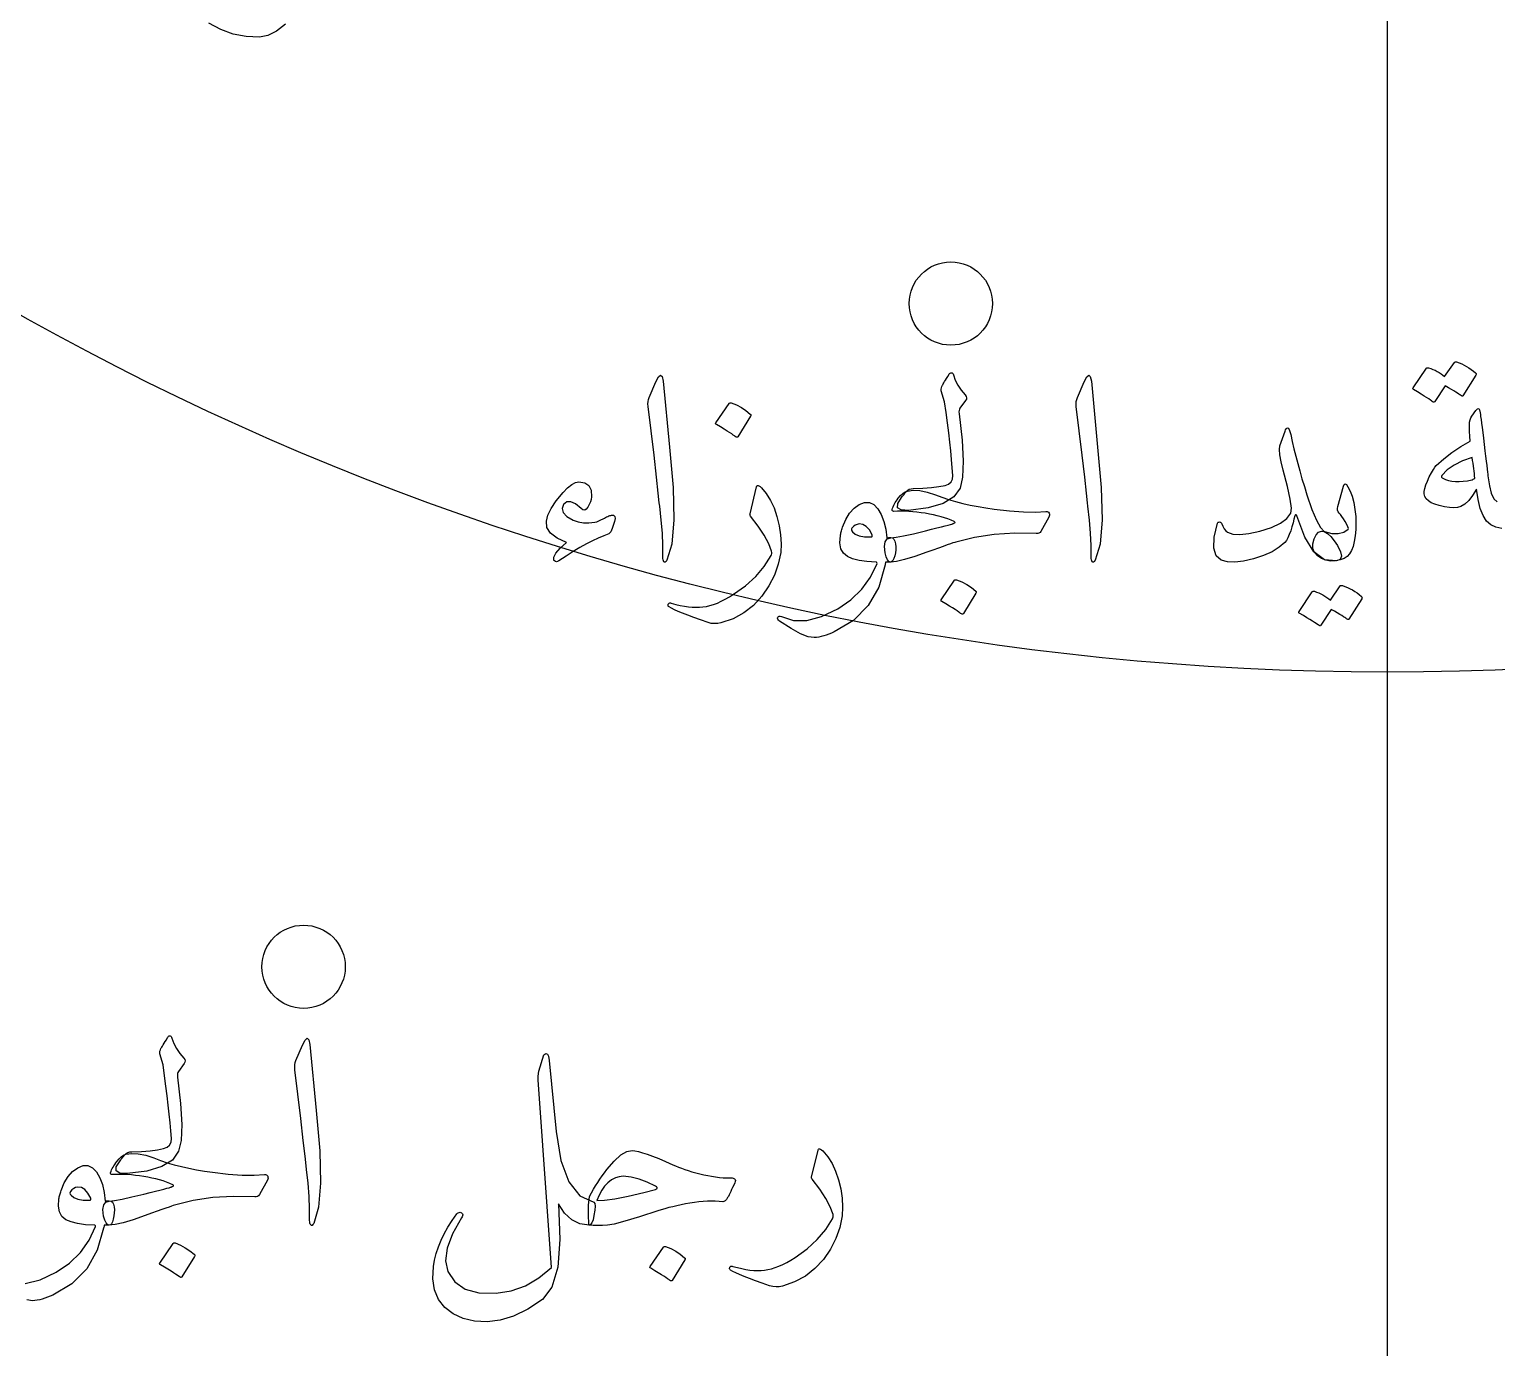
# Model space of a CAD drawing. Header units: millimetres. Extents: x -91 to 91, y -91 to 118.
# Drawn here: x -26.08 to 2.1, y -66.59 to -41.26 of the extents above; entities that cross this region are included whole.
import ezdxf

# ---------------------------------------------------------------- set-up
doc = ezdxf.new("R2010")
doc.units = ezdxf.units.MM
doc.layers.add('ENGRAVE', color=7, linetype='Continuous')
doc.layers.add('TEXT', color=5, linetype='Continuous')

msp = doc.modelspace()

# ---------------------------------------------------------------- linework, layer by layer
at = {"layer": 'ENGRAVE'}
msp.add_lwpolyline([(0, -81.9), (0, 81.9)], dxfattribs=at)
msp.add_lwpolyline([(0, -81.9), (0, 81.9)], dxfattribs=at)
for centre, radius in [((0, 0), 90.5359), ((0, 0), 88.1535), ((0, 0), 83.7291), ((0, 0), 81.9), ((0, 0), 53.6109), ((-8.3852, -46.5308), 0.8), ((-20.8171, -59.2719), 0.8)]:
    msp.add_circle(centre, radius, dxfattribs=at)
at = {"layer": 'TEXT'}
for points in [[(-21.1637, -41.1666), (-21.3381, -41.2971), (-21.5047, -41.3785), (-21.6635, -41.4108), (-21.9203, -41.4017), (-22.1686, -41.3539), (-22.4085, -41.2674), (-22.64, -41.1421)], [(2.1993, -50.8525), (2.0827, -50.828), (1.9849, -50.7802), (1.9058, -50.7092), (1.8392, -50.6049), (1.7843, -50.4676), (1.7411, -50.2975), (1.7094, -50.0943), (1.6365, -50.218), (1.5622, -50.3152), (1.4866, -50.3859), (1.4098, -50.4302), (1.3475, -50.446), (1.2742, -50.4521), (1.1899, -50.4486), (1.0946, -50.4353), (0.9942, -50.4127), (0.9099, -50.3863), (0.8418, -50.3559), (0.7898, -50.3217), (0.7478, -50.2794), (0.7201, -50.2351), (0.7065, -50.189), (0.7071, -50.1408), (0.7191, -50.0808), (0.7394, -50.0143), (0.7682, -49.9413), (0.8053, -49.8619), (0.8466, -49.7821), (0.8828, -49.7185), (0.9138, -49.671), (0.9396, -49.6397), (1.083, -49.5118), (1.2393, -49.3917), (1.4085, -49.2793), (1.5906, -49.1747), (1.5838, -49.0756), (1.579, -48.99), (1.5761, -48.918), (1.5751, -48.8596), (1.578, -48.8105), (1.5867, -48.7666), (1.6013, -48.7278), (1.6216, -48.6942), (1.6991, -48.5857), (1.7295, -48.5535), (1.7534, -48.5496), (1.7708, -48.5741), (1.7818, -48.6271), (1.7853, -48.659), (1.7908, -48.7033), (1.7982, -48.7598), (1.8076, -48.8286), (1.8186, -48.9103), (1.8308, -49.0055), (1.8444, -49.1143), (1.8593, -49.2367), (1.874, -49.357), (1.887, -49.4647), (1.8985, -49.5598), (1.9083, -49.6423), (1.9166, -49.7119), (1.9232, -49.7682), (1.9282, -49.8113), (1.9316, -49.8412), (1.9581, -50.0294), (1.9962, -50.1757), (2.0459, -50.28), (2.1073, -50.3423)], [(-26.1631, -65.3593), (-25.8793, -65.2847), (-25.5677, -65.1358), (-25.3132, -64.9631), (-25.1027, -64.76), (-24.9361, -64.5265), (-24.8134, -64.2627), (-24.8144, -64.2533), (-24.8173, -64.2459), (-24.8221, -64.2404), (-24.8289, -64.2369), (-25.0068, -64.2265), (-25.1583, -64.2059), (-25.2832, -64.1749), (-25.3817, -64.1335), (-25.4579, -64.0696), (-25.5057, -63.9811), (-25.5251, -63.8681), (-25.516, -63.7306), (-25.5131, -63.7123), (-25.5096, -63.6938), (-25.5054, -63.6749), (-25.5005, -63.6556), (-25.495, -63.6358), (-25.4889, -63.615), (-25.4821, -63.5932), (-25.4747, -63.5704), (-25.414, -63.4228), (-25.3404, -63.3005), (-25.2538, -63.2033), (-25.1544, -63.1313), (-25.0527, -63.0919), (-24.9593, -63.0925), (-24.8744, -63.1332), (-24.7979, -63.2139), (-24.7311, -63.3263), (-24.6804, -63.4567), (-24.6458, -63.6053), (-24.6274, -63.7719), (-24.6172, -63.7717), (-24.6074, -63.7712), (-24.5979, -63.7704), (-24.5887, -63.7693), (-24.5794, -63.7682), (-24.5699, -63.7674), (-24.5601, -63.7669), (-24.5499, -63.7667), (-24.515, -63.7742), (-24.4879, -63.7964), (-24.4685, -63.8336), (-24.4569, -63.8856), (-24.4521, -63.9427), (-24.453, -64.0005), (-24.4598, -64.059), (-24.4724, -64.118), (-24.4889, -64.17), (-24.5073, -64.2072), (-24.5276, -64.2294), (-24.5499, -64.2369), (-24.6481, -64.2369), (-24.6487, -64.2462), (-24.6506, -64.2588), (-24.6539, -64.2747), (-24.6584, -64.2937), (-24.6584, -64.2937), (-24.7795, -64.719), (-24.9826, -65.0751), (-25.2677, -65.3622), (-25.6349, -65.5802), (-25.6862, -65.6023), (-25.7369, -65.6221), (-25.7869, -65.6397), (-25.8363, -65.6551), (-25.8848, -65.6678), (-25.9319, -65.6777), (-25.9778, -65.6846), (-26.0223, -65.6886), (-26.1334, -65.6728)]]:
    msp.add_lwpolyline(points, dxfattribs=at)
for points in [[(-14.0502, -48.0342), (-14.0008, -47.9387), (-13.9611, -47.9051), (-13.9311, -47.9335), (-13.9107, -48.0239), (-13.7919, -49.2897), (-13.7212, -50.0666), (-13.7054, -50.6872), (-13.7444, -51.1516), (-13.8384, -51.4596), (-13.8555, -51.4848), (-13.8707, -51.4984), (-13.8839, -51.5003), (-13.8952, -51.4906), (-13.9043, -51.4754), (-13.9107, -51.4557), (-13.9146, -51.4315), (-13.9159, -51.4028), (-13.9159, -51.179), (-13.9262, -50.9417), (-13.9469, -50.6908), (-13.9779, -50.4263), (-13.9847, -50.3572), (-14.005, -50.1706), (-14.0389, -49.8664), (-14.0864, -49.4447), (-14.2001, -48.5096), (-14.2026, -48.4598), (-14.2001, -48.414), (-14.1923, -48.372), (-14.1794, -48.3339)], [(-8.3465, -49.8322), (-8.3579, -49.6836), (-8.3717, -49.5274), (-8.3876, -49.3633), (-8.4059, -49.1915), (-8.4267, -49.0114), (-8.4505, -48.8221), (-8.4771, -48.6239), (-8.5066, -48.4166), (-8.5686, -48.2047), (-8.5693, -48.177), (-8.566, -48.1505), (-8.5589, -48.1253), (-8.548, -48.1014), (-8.5413, -48.0891), (-8.5318, -48.073), (-8.5194, -48.053), (-8.5041, -48.0291), (-8.4861, -48.001), (-8.4659, -47.9684), (-8.4435, -47.9312), (-8.4188, -47.8896), (-8.4101, -47.876), (-8.3994, -47.8663), (-8.3868, -47.8605), (-8.3723, -47.8586), (-8.3604, -47.8612), (-8.3504, -47.8689), (-8.3423, -47.8818), (-8.3361, -47.8999), (-8.3006, -48.0016), (-8.2509, -48.1001), (-8.187, -48.1954), (-8.1088, -48.2874), (-8.0891, -48.3132), (-8.0817, -48.3391), (-8.0865, -48.3649), (-8.1037, -48.3907), (-8.2121, -48.5406), (-8.2209, -48.559), (-8.2264, -48.5832), (-8.2286, -48.6132), (-8.2276, -48.6491), (-8.1702, -49.1547), (-8.1476, -49.5609), (-8.1598, -49.8677), (-8.207, -50.075), (-8.3252, -50.2432), (-8.5299, -50.3708), (-8.8211, -50.4576), (-9.1989, -50.5038), (-9.3391, -50.4961), (-9.4082, -50.4521), (-9.4062, -50.3721), (-9.3333, -50.2558), (-9.3205, -50.2405), (-9.3081, -50.2255), (-9.296, -50.2108), (-9.2842, -50.1964), (-9.2727, -50.1824), (-9.2616, -50.1686), (-9.2508, -50.1552), (-9.2403, -50.1422), (-9.2144, -50.1173), (-9.1834, -50.0995), (-9.1473, -50.0889), (-9.1059, -50.0853), (-8.9206, -50.0795), (-8.7572, -50.0672), (-8.6158, -50.0485), (-8.4963, -50.0233), (-8.4288, -49.9978), (-8.3813, -49.9575), (-8.3539, -49.9022), (-8.3465, -49.8322)], [(-5.8252, -48.0342), (-5.7758, -47.9387), (-5.7361, -47.9051), (-5.7061, -47.9335), (-5.6858, -48.0239), (-5.5669, -49.2897), (-5.4962, -50.0666), (-5.4804, -50.6872), (-5.5195, -51.1516), (-5.6134, -51.4596), (-5.6305, -51.4848), (-5.6457, -51.4984), (-5.659, -51.5003), (-5.6703, -51.4906), (-5.6793, -51.4754), (-5.6858, -51.4557), (-5.6896, -51.4315), (-5.6909, -51.4028), (-5.6909, -51.179), (-5.7013, -50.9417), (-5.7219, -50.6908), (-5.7529, -50.4263), (-5.7597, -50.3572), (-5.78, -50.1706), (-5.8139, -49.8664), (-5.8614, -49.4447), (-5.9751, -48.5096), (-5.9777, -48.4598), (-5.9751, -48.414), (-5.9673, -48.372), (-5.9544, -48.3339)], [(1.2858, -47.6609), (1.2922, -47.6545), (1.3013, -47.6506), (1.3129, -47.6493), (1.3271, -47.6506), (1.378, -47.6697), (1.4272, -47.6907), (1.4748, -47.7136), (1.5209, -47.7384), (1.5656, -47.7656), (1.6093, -47.7953), (1.6521, -47.8276), (1.6939, -47.8624), (1.702, -47.8731), (1.7056, -47.8844), (1.7046, -47.8963), (1.6991, -47.9089), (1.4511, -48.3016), (1.4443, -48.3068), (1.4343, -48.3068), (1.4211, -48.3016), (1.4046, -48.2913), (1.3933, -48.2817), (1.3749, -48.2687), (1.3494, -48.252), (1.3168, -48.2318), (1.2767, -48.2078), (1.229, -48.1795), (1.1734, -48.1471), (1.1101, -48.1104), (0.9138, -48.4152), (0.9048, -48.4246), (0.8931, -48.4269), (0.8789, -48.422), (0.8621, -48.4101), (0.8476, -48.3998), (0.8247, -48.3843), (0.7934, -48.3636), (0.7536, -48.3378), (0.7049, -48.3068), (0.6464, -48.2706), (0.5783, -48.2293), (0.5005, -48.1828), (0.4924, -48.175), (0.4889, -48.1673), (0.4898, -48.1595), (0.4953, -48.1518), (0.7485, -47.7746), (0.7549, -47.7682), (0.764, -47.7643), (0.7756, -47.763), (0.7898, -47.7643), (0.8331, -47.7783), (0.8751, -47.7946), (0.9157, -47.8132), (0.9551, -47.834), (0.9932, -47.8568), (1.03, -47.8812), (1.0656, -47.9072), (1.0998, -47.9348)], [(-12.645, -48.4476), (-12.6385, -48.4411), (-12.6295, -48.4372), (-12.6178, -48.4359), (-12.6036, -48.4372), (-12.5032, -48.4779), (-12.4086, -48.5276), (-12.3198, -48.5864), (-12.2368, -48.6542), (-12.2287, -48.6646), (-12.2252, -48.6749), (-12.2262, -48.6852), (-12.2316, -48.6956), (-12.4745, -49.0882), (-12.4835, -49.0976), (-12.4951, -49.0998), (-12.5093, -49.095), (-12.5261, -49.083), (-12.5407, -49.0727), (-12.5636, -49.0572), (-12.5949, -49.0365), (-12.6346, -49.0107), (-12.6834, -48.9797), (-12.7418, -48.9435), (-12.81, -48.9022), (-12.8878, -48.8557), (-12.8981, -48.848), (-12.9033, -48.8402), (-12.9033, -48.8325), (-12.8981, -48.8247)], [(-1.8574, -49.0469), (-1.8277, -49.1823), (-1.7954, -49.3201), (-1.7605, -49.46), (-1.7231, -49.6023), (-1.683, -49.7474), (-1.6404, -49.8961), (-1.5952, -50.0484), (-1.5474, -50.2042), (-1.4509, -50.4844), (-1.3627, -50.695), (-1.283, -50.8358), (-1.2116, -50.9068), (-1.1493, -50.9491), (-1.0863, -51.0088), (-1.0227, -51.086), (-0.9584, -51.1806), (-0.8977, -51.2978), (-0.881, -51.386), (-0.9081, -51.4451), (-0.9791, -51.4751), (-1.2087, -51.4519), (-1.4118, -51.2994), (-1.5884, -51.0179), (-1.7386, -50.6071), (-1.7418, -50.6004), (-1.7463, -50.5955), (-1.7521, -50.5926), (-1.7592, -50.5916), (-1.7644, -50.5926), (-1.7696, -50.5955), (-1.7747, -50.6004), (-1.7799, -50.6071), (-1.7944, -50.6737), (-1.8122, -50.7441), (-1.8332, -50.8183), (-1.8574, -50.8965), (-1.8839, -50.9704), (-1.9117, -51.0321), (-1.9407, -51.0815), (-1.9711, -51.1186), (-2.0802, -51.2139), (-2.2165, -51.2982), (-2.3799, -51.3715), (-2.5704, -51.4338), (-2.7641, -51.4799), (-2.932, -51.4996), (-3.0741, -51.4929), (-3.1904, -51.4596), (-3.2898, -51.3763), (-3.335, -51.2297), (-3.326, -51.0198), (-3.2627, -50.7466), (-3.2566, -50.7376), (-3.2485, -50.7311), (-3.2385, -50.7273), (-3.2265, -50.726), (-3.2123, -50.7276), (-3.2007, -50.7324), (-3.1916, -50.7405), (-3.1852, -50.7518), (-3.1606, -50.809), (-3.1335, -50.8564), (-3.1038, -50.8942), (-3.0715, -50.9223), (-2.9708, -50.9598), (-2.8339, -50.9688), (-2.6608, -50.9494), (-2.4516, -50.9016), (-2.2284, -50.8299), (-2.055, -50.7492), (-1.9314, -50.6595), (-1.8574, -50.5606), (-1.8451, -50.4605), (-1.8652, -50.2894), (-1.9175, -50.0472), (-2.0021, -49.734), (-2.0428, -49.569), (-2.0667, -49.4356), (-2.0738, -49.3339), (-2.0641, -49.2639), (-1.9659, -48.9849), (-1.9553, -48.9555), (-1.944, -48.9345), (-1.932, -48.9219), (-1.9194, -48.9177), (-1.9039, -48.9258), (-1.8884, -48.95), (-1.8729, -48.9904), (-1.8574, -49.0469)], [(1.6268, -49.4899), (1.4395, -49.5541), (1.2806, -49.6332), (1.1502, -49.7272), (1.0481, -49.836), (1.0413, -49.8509), (1.0417, -49.8644), (1.0491, -49.8767), (1.0636, -49.8877), (1.1176, -49.9108), (1.176, -49.9284), (1.239, -49.9405), (1.3065, -49.9471), (1.3785, -49.9482), (1.455, -49.9439), (1.536, -49.934), (1.6216, -49.9187), (1.6348, -49.9145), (1.6487, -49.9071), (1.6633, -49.8964), (1.6784, -49.8825), (1.6754, -49.8402), (1.6713, -49.796), (1.6663, -49.7498), (1.6604, -49.7017), (1.6534, -49.6516), (1.6455, -49.5997), (1.6366, -49.5457), (1.6268, -49.4899)], [(-14.8872, -50.85), (-14.9011, -50.8855), (-14.9169, -50.9145), (-14.9347, -50.9371), (-14.9544, -50.9533), (-15.053, -50.9908), (-15.1578, -51.036), (-15.2687, -51.0889), (-15.3858, -51.1496), (-15.509, -51.2184), (-15.6383, -51.2956), (-15.7737, -51.3811), (-15.9153, -51.4751), (-15.9399, -51.4867), (-15.9618, -51.4906), (-15.9812, -51.4867), (-15.998, -51.4751), (-16.0025, -51.4703), (-16.0057, -51.4661), (-16.0077, -51.4625), (-16.0083, -51.4596), (-16.0106, -51.4034), (-15.9709, -51.3279), (-15.8892, -51.2329), (-15.7655, -51.1186), (-15.9486, -51.035), (-16.0742, -50.9391), (-16.1423, -50.8309), (-16.153, -50.7105), (-16.1252, -50.5984), (-16.0626, -50.4689), (-15.9651, -50.322), (-15.8327, -50.1577), (-15.7458, -50.0695), (-15.666, -50.0065), (-15.5934, -49.9688), (-15.5278, -49.9562), (-15.4142, -49.9743), (-15.3367, -50.0285), (-15.2954, -50.1189), (-15.2902, -50.2455), (-15.2963, -50.2926), (-15.3096, -50.3411), (-15.3299, -50.3908), (-15.3574, -50.4418), (-15.3867, -50.4802), (-15.4181, -50.4974), (-15.4513, -50.4932), (-15.4865, -50.4676), (-15.5947, -50.3795), (-15.6867, -50.3372), (-15.7626, -50.3407), (-15.8223, -50.3902), (-15.8514, -50.4689), (-15.8301, -50.5451), (-15.7584, -50.6188), (-15.6363, -50.6898), (-15.5427, -50.7253), (-15.4426, -50.7441), (-15.336, -50.746), (-15.223, -50.7311), (-15.1859, -50.7211), (-15.1468, -50.7066), (-15.1058, -50.6875), (-15.0629, -50.664), (-15.0399, -50.6515), (-15.0177, -50.6401), (-14.996, -50.6296), (-14.975, -50.6201), (-14.955, -50.6118), (-14.9363, -50.6052), (-14.9188, -50.6002), (-14.9027, -50.5968), (-14.8623, -50.5984), (-14.8394, -50.6188), (-14.8339, -50.6578), (-14.8459, -50.7156)], [(-12.118, -50.0543), (-12.1151, -50.045), (-12.1115, -50.0375), (-12.1073, -50.0321), (-12.1025, -50.0285), (-12.088, -50.0272), (-12.0702, -50.0337), (-12.0492, -50.0479), (-12.025, -50.0698), (-11.9307, -50.1819), (-11.8493, -50.3114), (-11.7809, -50.4583), (-11.7253, -50.6226), (-11.6821, -50.7996), (-11.6556, -50.974), (-11.6459, -51.1457), (-11.653, -51.3149), (-11.6989, -51.5377), (-11.7744, -51.7515), (-11.8797, -51.9562), (-12.0147, -52.1519), (-12.1761, -52.3292), (-12.3608, -52.4735), (-12.5688, -52.5849), (-12.8, -52.6634), (-12.862, -52.6766), (-12.924, -52.6802), (-12.9859, -52.674), (-13.0479, -52.6582), (-13.1908, -52.6083), (-13.3198, -52.562), (-13.4349, -52.5192), (-13.5362, -52.48), (-13.6232, -52.4443), (-13.6957, -52.4122), (-13.7537, -52.3836), (-13.7971, -52.3586), (-13.8061, -52.3508), (-13.8126, -52.3431), (-13.8165, -52.3353), (-13.8177, -52.3276), (-13.8168, -52.3176), (-13.8139, -52.3082), (-13.809, -52.2995), (-13.8022, -52.2914), (-13.7935, -52.2853), (-13.7829, -52.2824), (-13.7703, -52.2827), (-13.7558, -52.2862), (-13.6673, -52.31), (-13.5827, -52.3295), (-13.5019, -52.3448), (-13.4251, -52.356), (-13.3515, -52.3629), (-13.2804, -52.3657), (-13.212, -52.3642), (-13.1461, -52.3586), (-13.0804, -52.3481), (-13.0124, -52.3321), (-12.9422, -52.3106), (-12.8697, -52.2837), (-12.795, -52.2509), (-12.7179, -52.212), (-12.6387, -52.1669), (-12.5571, -52.1157), (-12.3282, -51.9511), (-12.1322, -51.7722), (-11.9691, -51.5791), (-11.839, -51.3718), (-11.8306, -51.355), (-11.8261, -51.3356), (-11.8254, -51.3137), (-11.8287, -51.2891), (-11.8829, -51.1441), (-11.9682, -50.983), (-12.0844, -50.8057), (-12.2316, -50.6123), (-12.2381, -50.6), (-12.242, -50.5891), (-12.2433, -50.5794), (-12.242, -50.571)], [(-8.6823, -50.2042), (-8.5583, -50.2513), (-8.4291, -50.2946), (-8.2948, -50.334), (-8.1553, -50.3695), (-8.0113, -50.4015), (-7.8634, -50.4302), (-7.7116, -50.4557), (-7.556, -50.478), (-7.2554, -50.5138), (-6.989, -50.5335), (-6.7568, -50.5371), (-6.5589, -50.5245), (-6.5376, -50.5245), (-6.5201, -50.5296), (-6.5066, -50.54), (-6.4969, -50.5555), (-6.4914, -50.5739), (-6.4904, -50.5929), (-6.494, -50.6126), (-6.5021, -50.633), (-6.657, -50.9068), (-6.6722, -50.9288), (-6.6919, -50.943), (-6.7161, -50.9494), (-6.7449, -50.9481), (-7.1572, -50.941), (-7.5521, -50.9662), (-7.9296, -51.0237), (-8.2896, -51.1135), (-8.3097, -51.1188), (-8.3439, -51.1296), (-8.3923, -51.1459), (-8.455, -51.1677), (-8.5318, -51.195), (-8.6229, -51.2278), (-8.7281, -51.266), (-8.8476, -51.3098), (-9.0791, -51.3912), (-9.2726, -51.4493), (-9.4279, -51.4841), (-9.5451, -51.4958), (-9.5748, -51.4848), (-9.6019, -51.4519), (-9.6265, -51.397), (-9.6484, -51.3201), (-9.661, -51.1955), (-9.6471, -51.1057), (-9.6068, -51.0508), (-9.5399, -51.0308), (-9.4382, -51.0205), (-9.2932, -50.9946), (-9.105, -50.9533), (-8.8735, -50.8965), (-8.7567, -50.8672), (-8.6545, -50.8416), (-8.5669, -50.8195), (-8.4937, -50.8009), (-8.4354, -50.7859), (-8.3923, -50.7744), (-8.3644, -50.7665), (-8.3516, -50.7621), (-8.3468, -50.7597), (-8.3426, -50.7576), (-8.339, -50.7558), (-8.3361, -50.7544), (-8.3336, -50.7533), (-8.331, -50.7524), (-8.3284, -50.752), (-8.3258, -50.7518), (-8.31, -50.7441), (-8.3039, -50.7363), (-8.3074, -50.7286), (-8.3206, -50.7208), (-8.3791, -50.6935), (-8.4408, -50.6685), (-8.5057, -50.6457), (-8.5738, -50.6252), (-8.6452, -50.6067), (-8.7198, -50.5897), (-8.7976, -50.5744), (-8.8786, -50.5606), (-8.9582, -50.5487), (-9.0368, -50.5387), (-9.1145, -50.5306), (-9.1912, -50.5245), (-9.2663, -50.5206), (-9.3391, -50.5193), (-9.4096, -50.5206), (-9.4779, -50.5245), (-9.4957, -50.5222), (-9.5076, -50.5154), (-9.5138, -50.5041), (-9.5141, -50.4883), (-9.5054, -50.4602), (-9.4947, -50.4328), (-9.4821, -50.406), (-9.4676, -50.3798), (-9.4515, -50.3537), (-9.434, -50.3269), (-9.4153, -50.2994), (-9.3953, -50.2713), (-9.3514, -50.218), (-9.3074, -50.177), (-9.2635, -50.1483), (-9.2196, -50.1318), (-9.1085, -50.117), (-8.9819, -50.1241), (-8.8399, -50.1531), (-8.6823, -50.2042)], [(-0.8138, -50.7156), (-0.8441, -50.6649), (-0.8732, -50.6214), (-0.901, -50.5849), (-0.9275, -50.5555), (-0.9465, -50.5303), (-0.9572, -50.5012), (-0.9594, -50.4683), (-0.9533, -50.4315), (-0.8448, -50.0388), (-0.8296, -50.0046), (-0.8099, -49.9949), (-0.7857, -50.0098), (-0.757, -50.0492), (-0.7137, -50.1328), (-0.6769, -50.2339), (-0.6465, -50.3524), (-0.6226, -50.4883), (-0.6087, -50.6188), (-0.6033, -50.7466), (-0.6062, -50.8719), (-0.6175, -50.9946), (-0.6359, -51.1015), (-0.6601, -51.1948), (-0.6901, -51.2746), (-0.726, -51.3408), (-0.7702, -51.3899), (-0.8306, -51.4286), (-0.9071, -51.457), (-0.9998, -51.4751), (-1.0947, -51.4787), (-1.1832, -51.4635), (-1.2652, -51.4296), (-1.3408, -51.3769), (-1.3992, -51.3101), (-1.4299, -51.2336), (-1.4328, -51.1474), (-1.4079, -51.0515), (-1.3682, -50.973), (-1.3214, -50.9236), (-1.2675, -50.9032), (-1.2064, -50.912), (-1.0657, -50.9459), (-0.943, -50.9494), (-0.8383, -50.9226), (-0.7518, -50.8655), (-0.7499, -50.8503), (-0.7595, -50.8203), (-0.7809, -50.7754), (-0.8138, -50.7156)], [(-9.6484, -51.5526), (-9.7695, -51.9779), (-9.9726, -52.334), (-10.2577, -52.6211), (-10.6249, -52.839), (-10.6762, -52.8612), (-10.7269, -52.881), (-10.777, -52.8986), (-10.8264, -52.914), (-10.8748, -52.9267), (-10.922, -52.9366), (-10.9678, -52.9435), (-11.0124, -52.9475), (-11.1234, -52.9317), (-11.2707, -52.8739), (-11.4541, -52.7741), (-11.6737, -52.6324), (-11.6972, -52.612), (-11.7111, -52.5924), (-11.7153, -52.5733), (-11.7098, -52.5549), (-11.6976, -52.5407), (-11.6814, -52.5342), (-11.6614, -52.5355), (-11.6375, -52.5446), (-11.4092, -52.6185), (-11.1532, -52.6182), (-10.8693, -52.5436), (-10.5577, -52.3947), (-10.3033, -52.222), (-10.0927, -52.0189), (-9.9261, -51.7854), (-9.8034, -51.5216), (-9.8044, -51.5122), (-9.8073, -51.5048), (-9.8121, -51.4993), (-9.8189, -51.4958), (-9.9968, -51.4854), (-10.1483, -51.4648), (-10.2732, -51.4338), (-10.3717, -51.3924), (-10.4479, -51.3285), (-10.4957, -51.24), (-10.5151, -51.127), (-10.5061, -50.9895), (-10.5031, -50.9712), (-10.4996, -50.9526), (-10.4954, -50.9338), (-10.4906, -50.9145), (-10.4851, -50.8947), (-10.4789, -50.8739), (-10.4721, -50.8521), (-10.4647, -50.8293), (-10.404, -50.6817), (-10.3304, -50.5594), (-10.2439, -50.4622), (-10.1444, -50.3902), (-10.0427, -50.3508), (-9.9494, -50.3514), (-9.8644, -50.3921), (-9.7879, -50.4728), (-9.7211, -50.5852), (-9.6704, -50.7156), (-9.6358, -50.8642), (-9.6174, -51.0308), (-9.6073, -51.0306), (-9.5974, -51.0301), (-9.5879, -51.0293), (-9.5787, -51.0282), (-9.5695, -51.0271), (-9.5599, -51.0263), (-9.5501, -51.0258), (-9.5399, -51.0256), (-9.5051, -51.0331), (-9.4779, -51.0553), (-9.4586, -51.0925), (-9.4469, -51.1445), (-9.4421, -51.2016), (-9.4431, -51.2594), (-9.4498, -51.3179), (-9.4624, -51.3769), (-9.4789, -51.4289), (-9.4973, -51.4661), (-9.5176, -51.4883), (-9.5399, -51.4958), (-9.6381, -51.4958), (-9.6387, -51.5051), (-9.6407, -51.5177), (-9.6439, -51.5336), (-9.6484, -51.5526)], [(-9.8964, -50.974), (-9.9507, -50.8793), (-10.0101, -50.8125), (-10.0747, -50.7734), (-10.1444, -50.7621), (-10.1861, -50.7731), (-10.2232, -50.7906), (-10.2558, -50.8144), (-10.2839, -50.8448), (-10.2929, -50.8609), (-10.2942, -50.8784), (-10.2878, -50.8971), (-10.2736, -50.9171), (-10.2203, -50.964), (-10.1431, -50.9959), (-10.042, -51.013), (-9.9171, -51.0153), (-9.9042, -51.0127), (-9.8964, -51.005), (-9.8938, -50.992), (-9.8964, -50.974)], [(-8.3155, -51.8471), (-8.309, -51.8406), (-8.3, -51.8368), (-8.2884, -51.8355), (-8.2741, -51.8368), (-8.1737, -51.8774), (-8.0791, -51.9272), (-7.9903, -51.9859), (-7.9073, -52.0537), (-7.8993, -52.0641), (-7.8957, -52.0744), (-7.8967, -52.0847), (-7.9022, -52.0951), (-8.145, -52.4877), (-8.154, -52.4971), (-8.1656, -52.4994), (-8.1799, -52.4945), (-8.1966, -52.4826), (-8.2112, -52.4722), (-8.2341, -52.4567), (-8.2654, -52.4361), (-8.3051, -52.4102), (-8.3539, -52.3792), (-8.4123, -52.3431), (-8.4805, -52.3017), (-8.5583, -52.2552), (-8.5686, -52.2475), (-8.5738, -52.2397), (-8.5738, -52.232), (-8.5686, -52.2242)], [(-0.9068, -51.9556), (-0.9003, -51.9491), (-0.8913, -51.9453), (-0.8797, -51.944), (-0.8655, -51.9453), (-0.8146, -51.9643), (-0.7654, -51.9853), (-0.7177, -52.0082), (-0.6717, -52.0331), (-0.627, -52.0602), (-0.5832, -52.0899), (-0.5405, -52.1222), (-0.4986, -52.1571), (-0.4906, -52.1677), (-0.487, -52.179), (-0.488, -52.191), (-0.4935, -52.2036), (-0.7415, -52.5962), (-0.7482, -52.6014), (-0.7582, -52.6014), (-0.7715, -52.5962), (-0.788, -52.5859), (-0.7993, -52.5764), (-0.8177, -52.5633), (-0.8432, -52.5467), (-0.8758, -52.5265), (-0.9158, -52.5024), (-0.9636, -52.4742), (-1.0192, -52.4417), (-1.0824, -52.4051), (-1.2788, -52.7099), (-1.2878, -52.7193), (-1.2994, -52.7215), (-1.3136, -52.7167), (-1.3304, -52.7047), (-1.345, -52.6944), (-1.3679, -52.6789), (-1.3992, -52.6582), (-1.4389, -52.6324), (-1.4877, -52.6014), (-1.5461, -52.5652), (-1.6143, -52.5239), (-1.6921, -52.4774), (-1.7002, -52.4696), (-1.7037, -52.4619), (-1.7027, -52.4541), (-1.6973, -52.4464), (-1.4441, -52.0692), (-1.4376, -52.0628), (-1.4286, -52.0589), (-1.417, -52.0576), (-1.4028, -52.0589), (-1.3595, -52.073), (-1.3175, -52.0893), (-1.2768, -52.1078), (-1.2374, -52.1287), (-1.1993, -52.1514), (-1.1625, -52.1758), (-1.127, -52.2018), (-1.0928, -52.2294)], [(-23.3565, -62.5733), (-23.3679, -62.4247), (-23.3816, -62.2685), (-23.3976, -62.1044), (-23.4159, -61.9326), (-23.4367, -61.7525), (-23.4604, -61.5632), (-23.4871, -61.365), (-23.5166, -61.1577), (-23.5786, -60.9458), (-23.5793, -60.9181), (-23.576, -60.8916), (-23.5689, -60.8664), (-23.5579, -60.8425), (-23.5513, -60.8302), (-23.5418, -60.8141), (-23.5294, -60.7941), (-23.514, -60.7702), (-23.4961, -60.7421), (-23.4759, -60.7095), (-23.4535, -60.6723), (-23.4288, -60.6307), (-23.4201, -60.6171), (-23.4094, -60.6074), (-23.3968, -60.6016), (-23.3823, -60.5997), (-23.3703, -60.6023), (-23.3603, -60.61), (-23.3523, -60.6229), (-23.3461, -60.641), (-23.3106, -60.7427), (-23.2609, -60.8412), (-23.1969, -60.9365), (-23.1188, -61.0285), (-23.0991, -61.0543), (-23.0917, -61.0802), (-23.0965, -61.106), (-23.1136, -61.1318), (-23.2221, -61.2817), (-23.2308, -61.3001), (-23.2363, -61.3243), (-23.2386, -61.3543), (-23.2376, -61.3902), (-23.1801, -61.8958), (-23.1575, -62.302), (-23.1698, -62.6088), (-23.217, -62.8161), (-23.3351, -62.9843), (-23.5399, -63.1119), (-23.8311, -63.1987), (-24.2089, -63.2449), (-24.3491, -63.2372), (-24.4182, -63.1933), (-24.4162, -63.1132), (-24.3432, -62.9969), (-24.3305, -62.9816), (-24.3181, -62.9666), (-24.306, -62.9519), (-24.2942, -62.9375), (-24.2827, -62.9235), (-24.2716, -62.9097), (-24.2607, -62.8963), (-24.2502, -62.8833), (-24.2244, -62.8584), (-24.1934, -62.8406), (-24.1573, -62.83), (-24.1159, -62.8264), (-23.9306, -62.8206), (-23.7672, -62.8084), (-23.6258, -62.7896), (-23.5063, -62.7644), (-23.4388, -62.7389), (-23.3913, -62.6986), (-23.3639, -62.6433), (-23.3565, -62.5733)], [(-20.8352, -60.7754), (-20.7858, -60.6798), (-20.7461, -60.6462), (-20.7161, -60.6746), (-20.6957, -60.765), (-20.5769, -62.0308), (-20.5062, -62.8077), (-20.4904, -63.4283), (-20.5294, -63.8927), (-20.6234, -64.2007), (-20.6405, -64.2259), (-20.6557, -64.2395), (-20.6689, -64.2414), (-20.6802, -64.2317), (-20.6893, -64.2165), (-20.6957, -64.1968), (-20.6996, -64.1726), (-20.7009, -64.1439), (-20.7009, -63.9201), (-20.7112, -63.6828), (-20.7319, -63.4319), (-20.7629, -63.1674), (-20.7697, -63.0983), (-20.79, -62.9117), (-20.8239, -62.6075), (-20.8714, -62.1858), (-20.9851, -61.2507), (-20.9876, -61.2009), (-20.9851, -61.1551), (-20.9773, -61.1131), (-20.9644, -61.075)], [(-15.9684, -62.4389), (-15.8764, -62.9943), (-15.7243, -63.4051), (-15.5122, -63.6711), (-15.24, -63.7926), (-15.2225, -63.8184), (-15.2167, -63.8701), (-15.2225, -63.9476), (-15.24, -64.0509), (-15.2574, -64.1323), (-15.2787, -64.1904), (-15.3039, -64.2253), (-15.333, -64.2369), (-15.5093, -64.211), (-15.6662, -64.1335), (-15.8037, -64.0044), (-15.9219, -63.8236), (-15.8945, -64.5081), (-15.9361, -65.0428), (-16.0469, -65.4277), (-16.2267, -65.6628), (-16.5122, -65.8485), (-16.7847, -65.9818), (-17.0443, -66.0629), (-17.291, -66.0916), (-17.5374, -66.0784), (-17.7547, -66.0283), (-17.943, -65.9415), (-18.1022, -65.8178), (-18.2246, -65.6622), (-18.3024, -65.4794), (-18.3356, -65.2695), (-18.3243, -65.0325), (-18.3016, -64.9059), (-18.2694, -64.7794), (-18.2279, -64.6528), (-18.1771, -64.5262), (-18.1165, -64.3996), (-18.046, -64.273), (-17.9654, -64.1465), (-17.8748, -64.0199), (-17.8613, -64.0063), (-17.8464, -63.9966), (-17.8303, -63.9908), (-17.8129, -63.9889), (-17.7983, -63.9908), (-17.7857, -63.9966), (-17.7751, -64.0063), (-17.7664, -64.0199), (-17.7615, -64.0364), (-17.7625, -64.0548), (-17.7693, -64.0751), (-17.7819, -64.0974), (-17.9591, -64.4038), (-18.0621, -64.6773), (-18.0909, -64.9179), (-18.0453, -65.1255), (-17.912, -65.326), (-17.7134, -65.4626), (-17.4496, -65.5353), (-17.1205, -65.544), (-16.8293, -65.4975), (-16.5548, -65.3993), (-16.2971, -65.2495), (-16.0563, -65.048), (-16.3042, -61.5348), (-16.3097, -61.4509), (-16.3107, -61.3798), (-16.3072, -61.3217), (-16.2991, -61.2765), (-16.2009, -60.9665), (-16.1635, -60.94), (-16.1338, -60.9484), (-16.1118, -60.9917), (-16.0976, -61.0698)], [(-13.7262, -63.0744), (-13.6729, -63.0975), (-13.6164, -63.1203), (-13.5567, -63.1427), (-13.4937, -63.1648), (-13.4275, -63.1866), (-13.3581, -63.2081), (-13.2854, -63.2293), (-13.2095, -63.2501), (-13.1324, -63.2674), (-13.0558, -63.283), (-12.98, -63.2971), (-12.9047, -63.3095), (-12.8301, -63.3193), (-12.7562, -63.3256), (-12.6829, -63.3284), (-12.6102, -63.3276), (-12.5883, -63.3289), (-12.5689, -63.3327), (-12.5521, -63.3392), (-12.5379, -63.3482), (-12.5279, -63.3605), (-12.5237, -63.3767), (-12.5253, -63.3967), (-12.5327, -63.4206), (-12.5552, -63.468), (-12.576, -63.5123), (-12.5952, -63.5533), (-12.6128, -63.5911), (-12.6291, -63.6253), (-12.6445, -63.6556), (-12.6588, -63.6821), (-12.6722, -63.7047), (-12.6974, -63.7409), (-12.7213, -63.7667), (-12.7439, -63.7822), (-12.7652, -63.7874), (-12.8361, -63.7809), (-12.9092, -63.7771), (-12.9846, -63.7758), (-13.0623, -63.7771), (-13.1422, -63.7813), (-13.2244, -63.7887), (-13.3088, -63.7993), (-13.3955, -63.8132), (-13.4821, -63.829), (-13.566, -63.8455), (-13.6474, -63.8626), (-13.7262, -63.8804), (-13.8024, -63.8991), (-13.876, -63.9191), (-13.9471, -63.9404), (-14.0155, -63.9631), (-14.3665, -64.077), (-14.6445, -64.1607), (-14.8496, -64.2139), (-14.9816, -64.2369), (-15.0756, -64.2427), (-15.1663, -64.2446), (-15.2538, -64.2427), (-15.3381, -64.2369), (-15.343, -64.0163), (-15.342, -63.8507), (-15.3352, -63.7399), (-15.3226, -63.6841), (-15.2858, -63.615), (-15.2477, -63.5472), (-15.2083, -63.4806), (-15.1676, -63.4154), (-15.1256, -63.3515), (-15.0824, -63.2888), (-15.0378, -63.2275), (-14.992, -63.1674), (-14.8492, -63.0031), (-14.7207, -62.8871), (-14.6064, -62.8197), (-14.5063, -62.8006), (-14.4534, -62.8071), (-14.3875, -62.8213), (-14.3087, -62.8432), (-14.217, -62.8729), (-14.1127, -62.9107), (-13.9961, -62.9569), (-13.8673, -63.0115), (-13.7262, -63.0744)], [(-10.9363, -62.7954), (-10.9334, -62.7861), (-10.9298, -62.7786), (-10.9256, -62.7732), (-10.9208, -62.7696), (-10.9063, -62.7683), (-10.8885, -62.7748), (-10.8675, -62.789), (-10.8433, -62.8109), (-10.749, -62.923), (-10.6676, -63.0525), (-10.5992, -63.1994), (-10.5437, -63.3637), (-10.5004, -63.5407), (-10.4739, -63.7151), (-10.4642, -63.8868), (-10.4713, -64.056), (-10.5172, -64.2789), (-10.5927, -64.4926), (-10.698, -64.6973), (-10.833, -64.893), (-10.9944, -65.0703), (-11.1791, -65.2146), (-11.3871, -65.326), (-11.6183, -65.4045), (-11.6803, -65.4177), (-11.7423, -65.4213), (-11.8043, -65.4151), (-11.8663, -65.3993), (-12.0091, -65.3494), (-12.1381, -65.3031), (-12.2533, -65.2603), (-12.3545, -65.2211), (-12.4415, -65.1854), (-12.514, -65.1533), (-12.572, -65.1247), (-12.6154, -65.0997), (-12.6244, -65.0919), (-12.6309, -65.0842), (-12.6348, -65.0764), (-12.6361, -65.0687), (-12.6351, -65.0587), (-12.6322, -65.0493), (-12.6273, -65.0406), (-12.6206, -65.0325), (-12.6118, -65.0264), (-12.6012, -65.0235), (-12.5886, -65.0238), (-12.5741, -65.0273), (-12.4856, -65.0511), (-12.401, -65.0706), (-12.3203, -65.0859), (-12.2434, -65.0971), (-12.1698, -65.104), (-12.0988, -65.1068), (-12.0303, -65.1053), (-11.9644, -65.0997), (-11.8987, -65.0892), (-11.8307, -65.0732), (-11.7605, -65.0517), (-11.688, -65.0248), (-11.6133, -64.992), (-11.5363, -64.9531), (-11.457, -64.908), (-11.3755, -64.8568), (-11.1465, -64.6922), (-10.9505, -64.5133), (-10.7874, -64.3202), (-10.6573, -64.1129), (-10.6489, -64.0961), (-10.6444, -64.0767), (-10.6438, -64.0548), (-10.647, -64.0302), (-10.7012, -63.8852), (-10.7865, -63.7241), (-10.9027, -63.5468), (-11.05, -63.3534), (-11.0564, -63.3411), (-11.0603, -63.3302), (-11.0616, -63.3205), (-11.0603, -63.3121)], [(-23.6923, -62.9453), (-23.5683, -62.9924), (-23.4391, -63.0357), (-23.3048, -63.0751), (-23.1653, -63.1106), (-23.0213, -63.1426), (-22.8734, -63.1713), (-22.7216, -63.1968), (-22.566, -63.2191), (-22.2654, -63.2549), (-21.999, -63.2746), (-21.7668, -63.2782), (-21.5689, -63.2656), (-21.5475, -63.2656), (-21.5301, -63.2707), (-21.5166, -63.2811), (-21.5069, -63.2966), (-21.5014, -63.315), (-21.5004, -63.334), (-21.504, -63.3537), (-21.512, -63.3741), (-21.667, -63.6479), (-21.6822, -63.6699), (-21.7019, -63.6841), (-21.7261, -63.6905), (-21.7549, -63.6892), (-22.1672, -63.6821), (-22.5621, -63.7073), (-22.9396, -63.7648), (-23.2996, -63.8546), (-23.3196, -63.8599), (-23.3539, -63.8707), (-23.4023, -63.887), (-23.4649, -63.9088), (-23.5418, -63.9361), (-23.6329, -63.9689), (-23.7381, -64.0071), (-23.8576, -64.0509), (-24.0891, -64.1323), (-24.2825, -64.1904), (-24.4379, -64.2253), (-24.5551, -64.2369), (-24.5848, -64.2259), (-24.6119, -64.193), (-24.6364, -64.1381), (-24.6584, -64.0612), (-24.671, -63.9366), (-24.6571, -63.8468), (-24.6167, -63.7919), (-24.5499, -63.7719), (-24.4482, -63.7616), (-24.3032, -63.7357), (-24.115, -63.6944), (-23.8834, -63.6376), (-23.7667, -63.6083), (-23.6645, -63.5827), (-23.5768, -63.5606), (-23.5037, -63.542), (-23.4454, -63.527), (-23.4023, -63.5155), (-23.3744, -63.5076), (-23.3616, -63.5032), (-23.3568, -63.5008), (-23.3526, -63.4987), (-23.349, -63.4969), (-23.3461, -63.4955), (-23.3435, -63.4944), (-23.341, -63.4936), (-23.3384, -63.4931), (-23.3358, -63.4929), (-23.32, -63.4852), (-23.3138, -63.4774), (-23.3174, -63.4697), (-23.3306, -63.4619), (-23.3891, -63.4346), (-23.4507, -63.4096), (-23.5156, -63.3868), (-23.5838, -63.3663), (-23.6551, -63.3478), (-23.7297, -63.3308), (-23.8075, -63.3155), (-23.8886, -63.3017), (-23.9682, -63.2898), (-24.0468, -63.2798), (-24.1245, -63.2717), (-24.2012, -63.2656), (-24.2762, -63.2617), (-24.3491, -63.2604), (-24.4196, -63.2617), (-24.4879, -63.2656), (-24.5057, -63.2633), (-24.5176, -63.2565), (-24.5237, -63.2452), (-24.5241, -63.2294), (-24.5154, -63.2013), (-24.5047, -63.1739), (-24.4921, -63.1471), (-24.4776, -63.1209), (-24.4614, -63.0948), (-24.444, -63.068), (-24.4253, -63.0405), (-24.4052, -63.0124), (-24.3613, -62.9591), (-24.3174, -62.9181), (-24.2735, -62.8894), (-24.2296, -62.8729), (-24.1185, -62.8581), (-23.9919, -62.8652), (-23.8498, -62.8942), (-23.6923, -62.9453)], [(-14.0568, -63.4877), (-14.2157, -63.408), (-14.372, -63.3495), (-14.5257, -63.3124), (-14.6768, -63.2966), (-14.7533, -63.3043), (-14.8279, -63.3276), (-14.9006, -63.3663), (-14.9713, -63.4206), (-15.0349, -63.4864), (-15.0914, -63.5652), (-15.1408, -63.6569), (-15.1831, -63.7616), (-15.0375, -63.7577), (-14.8383, -63.7306), (-14.5854, -63.6802), (-14.279, -63.6066), (-14.0568, -63.5497), (-14.0452, -63.5446), (-14.0362, -63.5394), (-14.0297, -63.5342), (-14.0258, -63.5291), (-14.0239, -63.5207), (-14.0284, -63.511), (-14.0394, -63.5), (-14.0568, -63.4877)], [(-24.9064, -63.7151), (-24.9606, -63.6205), (-25.0201, -63.5536), (-25.0846, -63.5145), (-25.1544, -63.5032), (-25.196, -63.5142), (-25.2332, -63.5317), (-25.2658, -63.5555), (-25.2939, -63.5859), (-25.3029, -63.602), (-25.3042, -63.6195), (-25.2977, -63.6382), (-25.2835, -63.6582), (-25.2303, -63.7051), (-25.1531, -63.737), (-25.052, -63.7541), (-24.9271, -63.7564), (-24.9141, -63.7538), (-24.9064, -63.7461), (-24.9038, -63.7331), (-24.9064, -63.7151)], [(-23.3255, -64.5882), (-23.319, -64.5817), (-23.31, -64.5779), (-23.2983, -64.5766), (-23.2841, -64.5779), (-23.1837, -64.6185), (-23.0891, -64.6683), (-23.0003, -64.727), (-22.9173, -64.7949), (-22.9092, -64.8052), (-22.9057, -64.8155), (-22.9066, -64.8259), (-22.9121, -64.8362), (-23.155, -65.2288), (-23.164, -65.2382), (-23.1756, -65.2405), (-23.1898, -65.2356), (-23.2066, -65.2237), (-23.2212, -65.2133), (-23.2441, -65.1978), (-23.2754, -65.1772), (-23.3151, -65.1513), (-23.3639, -65.1203), (-23.4223, -65.0842), (-23.4905, -65.0428), (-23.5683, -64.9963), (-23.5786, -64.9886), (-23.5838, -64.9808), (-23.5838, -64.9731), (-23.5786, -64.9653)], [(-13.907, -64.6554), (-13.9006, -64.6489), (-13.8915, -64.645), (-13.8799, -64.6437), (-13.8657, -64.645), (-13.7653, -64.6857), (-13.6706, -64.7354), (-13.5818, -64.7942), (-13.4989, -64.862), (-13.4908, -64.8723), (-13.4872, -64.8827), (-13.4882, -64.893), (-13.4937, -64.9033), (-13.7365, -65.296), (-13.7456, -65.3054), (-13.7572, -65.3076), (-13.7714, -65.3028), (-13.7882, -65.2908), (-13.8027, -65.2805), (-13.8256, -65.265), (-13.857, -65.2443), (-13.8967, -65.2185), (-13.9454, -65.1875), (-14.0039, -65.1513), (-14.072, -65.11), (-14.1498, -65.0635), (-14.1602, -65.0558), (-14.1653, -65.048), (-14.1653, -65.0403), (-14.1602, -65.0325)]]:
    msp.add_lwpolyline(points, close=True, dxfattribs=at)

doc.saveas('drawing.dxf')
